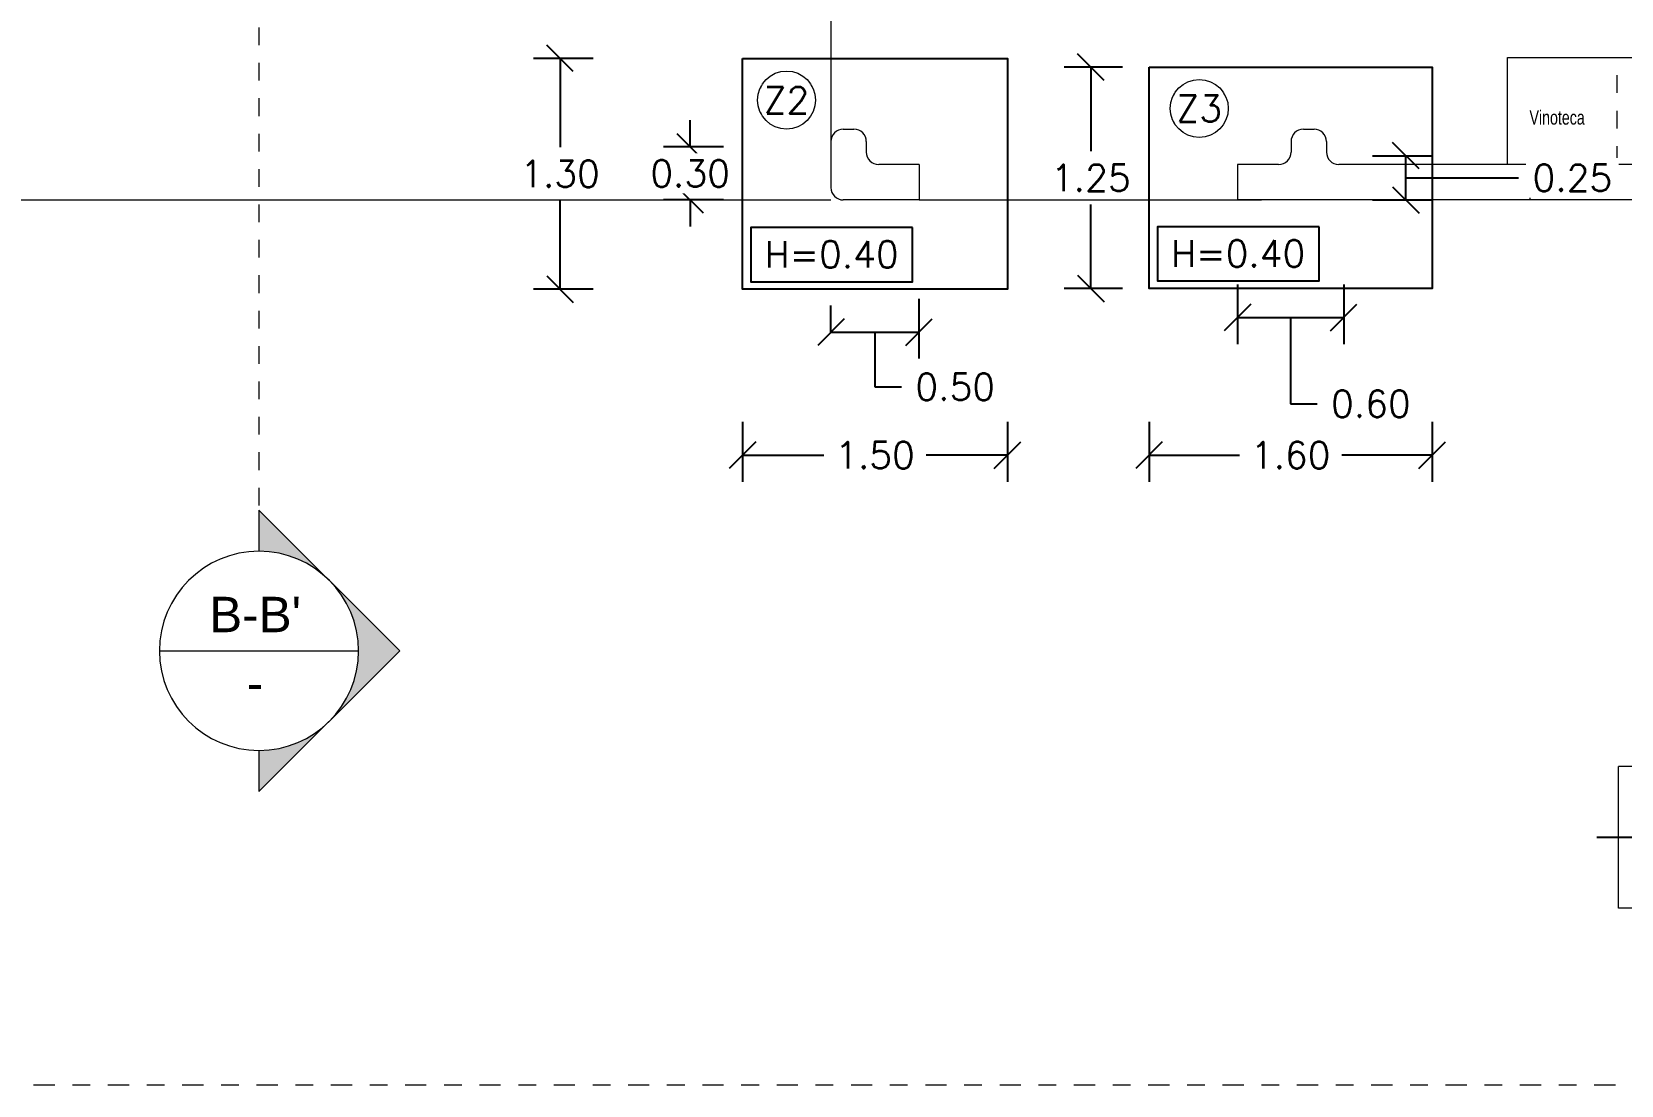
# Model space of a CAD drawing. Header units: metres. Extents: x -25 to 234, y -25 to 53.
# Drawn here: x 97.01 to 106, y 23.46 to 29.41 of the extents above; entities that cross this region are included whole.
import ezdxf
from ezdxf.enums import TextEntityAlignment as Align

# ---------------------------------------------------------------- set-up
doc = ezdxf.new("R2010")
doc.units = ezdxf.units.M
doc.header["$LTSCALE"] = 0.1
doc.header["$MEASUREMENT"] = 0
doc.header["$PDMODE"] = 66
for name, pattern in [('ACAD_ISO07W100', [3, 0, -3]), ('ACAD_ISO10W100', [18, 12, -3, 0, -3]), ('CONTINU', [0]), ('CONTINUA', [0]), ('DASHDOT', [1, 0.5, -0.25, 0, -0.25])]:
    doc.linetypes.add(name, pattern=pattern)
for name, color, linetype, lineweight in [('0-S-GRID-IDEN', 1, 'Continuous', 9), ('01_Mobiliario', 19, 'Continuous', 0), ('02_Mob oculto', 233, 'ACAD_ISO07W100', 0), ('A-ANNO-TEXT', 251, 'Continuous', 13), ('A-FLOR', 253, 'Continuous', 0), ('A-SECT-IDEN', 251, 'CONTINU', 9), ('A-WALL', 7, 'Continuous', 5), ('piso', 253, 'Continuous', 0)]:
    doc.layers.add(name, color=color, linetype=linetype, lineweight=lineweight)
for name, color, linetype in [('001-DIMTEXTO', 4, 'Continuous'), ('DIMENSIONES', 7, 'Continuous'), ('DIMTEXTO', 4, 'Continuous'), ('TEXTOS', 4, 'Continuous'), ('ZAPATAS', 6, 'Continuous')]:
    doc.layers.add(name, color=color, linetype=linetype)
doc.layers.add('SOLAR', color=7, linetype='ACAD_ISO10W100', lineweight=9, true_color=0xff1414)
doc.styles.add('Arch-Dim', font='romans.shx', dxfattribs={"width": 0.75})
doc.styles.add('BOLD', font='timesbd.ttf', dxfattribs={"height": 0.45})
doc.styles.add('ESC50-2mm', font='arial.ttf', dxfattribs={"height": 0.1})
doc.styles.add('SMPLEX', font='simplex.shx')
doc.dimstyles.new('DIM-75', dxfattribs={"dimscale": 0.75, "dimtxt": 0.2, "dimasz": 0.2, "dimexe": 0.2, "dimexo": 0.2, "dimgap": 0.1, "dimtad": 0, "dimtih": 1, "dimtoh": 1, "dimzin": 0, "dimdsep": 46, "dimtxsty": 'SMPLEX', "dimblk1": 'OBLIQUE', "dimblk2": 'OBLIQUE', "dimsah": 1, "dimcen": 0.2, "dimclrd": 4, "dimclre": 4, "dimclrt": 4, "dimadec": 0, "dimazin": 0, "dimtfac": 1, "dimtmove": 1, "dimatfit": 3, "dimldrblk": 'OPEN30', "dimfxl": 0.25, "dimfxlon": 1, "dimtfill": 1, "dimtolj": 1, "dimtzin": 0, "dimarcsym": 0})

# ---------------------------------------------------------------- blocks, each defined once
blk = doc.blocks.new('SEC-TAG-LEFT')
at = {"layer": 'A-SECT-IDEN'}
h = blk.add_hatch(color=256, dxfattribs=at)
h.paths.add_polyline_path([(0, 0.1131), (-0.0566, 0.0566, -0.198912), (0, 0.08)])
h.paths.add_polyline_path([(0, -0.1131), (0, -0.08, -0.198912), (-0.0566, -0.0566)])
blk.add_hatch(color=256, dxfattribs=at).paths.add_polyline_path([(-0.0566, 0.0566), (-0.1131, 0), (-0.0566, -0.0566, -0.414214)])
for p, q in [((-0.1131, 0), (0, 0.1131)), ((0, 0.1131), (0, 0.08)), ((-0.1131, 0), (0, -0.1131)), ((0.08, 0), (-0.08, 0)), ((0, -0.08), (0, -0.1131))]:
    blk.add_line(p, q, dxfattribs=at)
blk.add_circle((0, 0), 0.08, dxfattribs=at)
at = {"layer": 'A-SECT-IDEN', "color": 122, "style": 'BOLD'}
for tag, p in [('REF.#', (0.0001, 0.015)), ('SHT.#', (0.0032, -0.0399))]:
    blk.add_attdef(tag, text='', height=0.025, dxfattribs=at).set_placement(p, align=Align.CENTER)
blk = doc.blocks.new('PL MUEBLES 1N NASAS 09')
at = {"layer": '01_Mobiliario', "color": 4, "ltscale": 0.005, "transparency": 33554684}
for p, q in [((59.6529, 33.7633), (63.012, 33.7659)), ((59.6529, 33.159), (59.6529, 33.7634))]:
    blk.add_line(p, q, dxfattribs=at)
at = {"layer": '02_Mob oculto', "color": 4, "ltscale": 0.005, "transparency": 33554508}
blk.add_line((60.2729, 33.1633), (60.2729, 33.7638), dxfattribs=at)
at = {"layer": 'A-WALL', "color": 4}
for p, q in [((55.9005, 33.359), (55.9605, 33.359)), ((58.5005, 33.359), (58.5605, 33.359)), ((55.8305, 33.289), (55.8305, 33.029)), ((56.0305, 33.289), (56.0305, 33.229)), ((58.4305, 33.289), (58.4305, 33.229)), ((58.6305, 33.289), (58.6305, 33.229)), ((56.3282, 33.159), (56.1005, 33.159)), ((56.3282, 33.159), (56.3282, 32.959)), ((58.3605, 33.159), (58.1282, 33.159)), ((58.1282, 33.159), (58.1282, 32.959)), ((63.2305, 33.159), (58.7005, 33.159)), ((56.3282, 32.959), (55.9005, 32.959)), ((64.3605, 32.959), (58.1282, 32.959))]:
    blk.add_line(p, q, dxfattribs=at)
at = {"layer": 'A-WALL', "color": 4, "transparency": 33554684}
blk.add_line((59.7809, 33.159), (59.7809, 32.959), dxfattribs=at)
blk.add_line((59.7809, 33.159), (59.7809, 32.959), dxfattribs=at)
at = {"layer": 'A-WALL', "color": 4}
for centre, start, end in [((55.9005, 33.289), 90, 180), ((55.9605, 33.289), 0, 90), ((58.5005, 33.289), 90, 180), ((58.5605, 33.289), 0, 90), ((56.1005, 33.229), 180, 270), ((58.3605, 33.229), 270, 0), ((58.7005, 33.229), 180, 270), ((55.9005, 33.029), 180, 270)]:
    blk.add_arc(centre, 0.07, start, end, dxfattribs=at)
at = {"layer": 'piso', "color": 4}
blk.add_line((55.8305, 34.429), (55.8305, 33.289), dxfattribs=at)
at = {"layer": 'TEXTOS', "color": 4, "insert": (59.7781, 33.3833), "char_height": 0.08, "attachment_point": 7, "style": 'Arch-Dim'}
blk.add_mtext_dynamic_manual_height_columns('{\\fChampagne & Limousines|b0|i0|c0|p0;Vinoteca}', width=1.167714, gutter_width=1, heights=[0], dxfattribs=at)
blk = doc.blocks.new('_Oblique')
at = {"color": 0, "linetype": 'ByBlock', "lineweight": -2}
blk.add_line((-0.5, -0.5), (0.5, 0.5), dxfattribs=at)
blk = doc.blocks.new('*D808')
at = {"layer": 'Defpoints', "color": 0, "linetype": 'CONTINUA', "transparency": 16777216}
for p in [(111.2468, -22.209), (111.8468, -22.209), (111.8468, -22.6595)]:
    blk.add_point(p, dxfattribs=at)
at = {"layer": 'DIMENSIONES', "color": 4, "linetype": 'CONTINUA', "lineweight": -2, "transparency": 16777216}
for p, q in [((111.2468, -22.472), (111.2468, -22.8095)), ((111.8468, -22.472), (111.8468, -22.8095)), ((111.2468, -22.6595), (111.8468, -22.6595)), ((111.5468, -22.6595), (111.5468, -23.147)), ((111.5468, -23.147), (111.6968, -23.147))]:
    blk.add_line(p, q, dxfattribs=at)
at = {"layer": 'DIMENSIONES', "color": 4, "linetype": 'CONTINUA', "lineweight": -2, "transparency": 16777216, "xscale": 0.15, "yscale": 0.15, "zscale": 0.15, "rotation": 180}
blk.add_blockref('_Oblique', (111.2468, -22.6595), dxfattribs=at)
at = {"layer": 'DIMENSIONES', "color": 4, "linetype": 'CONTINUA', "lineweight": -2, "transparency": 16777216, "xscale": 0.15, "yscale": 0.15, "zscale": 0.15}
blk.add_blockref('_Oblique', (111.8468, -22.6595), dxfattribs=at)
at = {"layer": 'DIMENSIONES', "color": 4, "linetype": 'CONTINUA', "transparency": 16777216, "insert": (112.0004, -23.147), "char_height": 0.15, "attachment_point": 5, "style": 'SMPLEX', "bg_fill": 3, "box_fill_scale": 1.25, "bg_fill_color": 256, "bg_fill_true_color": 13158600, "bg_fill_transparency": 0}
blk.add_mtext('\\A1;0.60', dxfattribs=at)
blk = doc.blocks.new('_Open30')
at = {"layer": 'DIMTEXTO', "color": 0, "lineweight": -2}
for p, q in [((-1, 0.268), (0, 0)), ((0, 0), (-1, -0.268)), ((0, 0), (-1, 0))]:
    blk.add_line(p, q, dxfattribs=at)
blk = doc.blocks.new('*D994')
at = {"layer": 'Defpoints', "color": 0, "linetype": 'CONTINUA', "transparency": 16777216}
for p in [(109.4464, -21.995), (108.9491, -22.7416), (109.4464, -22.7416)]:
    blk.add_point(p, dxfattribs=at)
at = {"layer": 'DIMENSIONES', "color": 4, "linetype": 'CONTINUA', "lineweight": -2, "transparency": 16777216}
for p, q in [((108.9491, -22.7416), (108.9491, -22.5916)), ((109.4464, -22.5541), (109.4464, -22.8916)), ((108.9491, -22.7416), (109.4464, -22.7416)), ((109.1977, -22.7416), (109.1977, -23.0511)), ((109.1977, -23.0511), (109.3477, -23.0511))]:
    blk.add_line(p, q, dxfattribs=at)
at = {"layer": 'DIMENSIONES', "color": 4, "linetype": 'CONTINUA', "lineweight": -2, "transparency": 16777216, "xscale": 0.15, "yscale": 0.15, "zscale": 0.15, "rotation": 180}
blk.add_blockref('_Oblique', (108.9491, -22.7416), dxfattribs=at)
at = {"layer": 'DIMENSIONES', "color": 4, "linetype": 'CONTINUA', "lineweight": -2, "transparency": 16777216, "xscale": 0.15, "yscale": 0.15, "zscale": 0.15}
blk.add_blockref('_Oblique', (109.4464, -22.7416), dxfattribs=at)
at = {"layer": 'DIMENSIONES', "color": 4, "linetype": 'CONTINUA', "transparency": 16777216, "insert": (109.6513, -23.0511), "char_height": 0.15, "attachment_point": 5, "style": 'SMPLEX', "bg_fill": 3, "box_fill_scale": 1.25, "bg_fill_color": 256, "bg_fill_true_color": 13158600, "bg_fill_transparency": 0}
blk.add_mtext('\\A1;0.50', dxfattribs=at)
blk = doc.blocks.new('*D997')
at = {"layer": 'Defpoints', "color": 0, "linetype": 'CONTINUA', "transparency": 16777216}
for p in [(111.8468, -21.745), (112.1979, -21.745), (111.2468, -21.995)]:
    blk.add_point(p, dxfattribs=at)
at = {"layer": 'DIMENSIONES', "color": 4, "linetype": 'CONTINUA', "lineweight": -2, "transparency": 16777216}
for p, q in [((112.0104, -21.745), (112.3479, -21.745)), ((112.1979, -21.995), (112.1979, -21.745)), ((112.1979, -21.87), (112.6854, -21.87)), ((112.6854, -21.87), (112.8354, -21.87)), ((112.0104, -21.995), (112.3479, -21.995))]:
    blk.add_line(p, q, dxfattribs=at)
at = {"layer": 'DIMENSIONES', "color": 4, "linetype": 'CONTINUA', "lineweight": -2, "transparency": 16777216, "xscale": 0.15, "yscale": 0.15, "zscale": 0.15}
for p, rotation in [((112.1979, -21.745), 90), ((112.1979, -21.995), 270)]:
    blk.add_blockref('_Oblique', p, dxfattribs=dict(at, rotation=rotation))
at = {"layer": 'DIMENSIONES', "color": 4, "linetype": 'CONTINUA', "transparency": 16777216, "insert": (113.139, -21.87), "char_height": 0.15, "attachment_point": 5, "style": 'SMPLEX', "bg_fill": 3, "box_fill_scale": 1.25, "bg_fill_color": 256, "bg_fill_true_color": 13158600, "bg_fill_transparency": 0}
blk.add_mtext('\\A1;0.25', dxfattribs=at)
blk = doc.blocks.new('*D815')
at = {"layer": 'Defpoints', "color": 0, "linetype": 'CONTINUA', "transparency": 16777216}
for p in [(110.7468, -22.495), (112.3468, -22.495), (112.3468, -23.4366)]:
    blk.add_point(p, dxfattribs=at)
at = {"layer": 'DIMENSIONES', "color": 4, "linetype": 'CONTINUA', "lineweight": -2, "transparency": 16777216}
for p, q in [((110.7468, -23.2491), (110.7468, -23.5866)), ((112.3468, -23.2491), (112.3468, -23.5866)), ((110.7468, -23.4366), (111.2576, -23.4366)), ((112.3468, -23.4366), (111.8361, -23.4366))]:
    blk.add_line(p, q, dxfattribs=at)
at = {"layer": 'DIMENSIONES', "color": 4, "linetype": 'CONTINUA', "lineweight": -2, "transparency": 16777216, "xscale": 0.15, "yscale": 0.15, "zscale": 0.15, "rotation": 180}
blk.add_blockref('_Oblique', (110.7468, -23.4366), dxfattribs=at)
at = {"layer": 'DIMENSIONES', "color": 4, "linetype": 'CONTINUA', "lineweight": -2, "transparency": 16777216, "xscale": 0.15, "yscale": 0.15, "zscale": 0.15}
blk.add_blockref('_Oblique', (112.3468, -23.4366), dxfattribs=at)
at = {"layer": 'DIMENSIONES', "color": 4, "linetype": 'CONTINUA', "transparency": 16777216, "insert": (111.5468, -23.4366), "char_height": 0.15, "attachment_point": 5, "style": 'SMPLEX', "bg_fill": 3, "box_fill_scale": 1.25, "bg_fill_color": 256, "bg_fill_true_color": 13158600, "bg_fill_transparency": 0}
blk.add_mtext('\\A1;1.60', dxfattribs=at)
blk = doc.blocks.new('*D816')
at = {"layer": 'Defpoints', "color": 0, "linetype": 'CONTINUA', "transparency": 16777216}
for p in [(110.4178, -21.245), (110.7468, -21.245), (110.7468, -22.495)]:
    blk.add_point(p, dxfattribs=at)
at = {"layer": 'DIMENSIONES', "color": 4, "linetype": 'CONTINUA', "lineweight": -2, "transparency": 16777216}
for p, q in [((110.5968, -21.245), (110.2678, -21.245)), ((110.4178, -21.245), (110.4178, -21.72)), ((110.4178, -22.495), (110.4178, -22.02)), ((110.5968, -22.495), (110.2678, -22.495))]:
    blk.add_line(p, q, dxfattribs=at)
at = {"layer": 'DIMENSIONES', "color": 4, "linetype": 'CONTINUA', "lineweight": -2, "transparency": 16777216, "xscale": 0.15, "yscale": 0.15, "zscale": 0.15}
for p, rotation in [((110.4178, -21.245), 90), ((110.4178, -22.495), 270)]:
    blk.add_blockref('_Oblique', p, dxfattribs=dict(at, rotation=rotation))
at = {"layer": 'DIMENSIONES', "color": 4, "linetype": 'CONTINUA', "transparency": 16777216, "insert": (110.4178, -21.87), "char_height": 0.15, "attachment_point": 5, "style": 'SMPLEX', "bg_fill": 3, "box_fill_scale": 1.25, "bg_fill_color": 256, "bg_fill_true_color": 13158600, "bg_fill_transparency": 0}
blk.add_mtext('\\A1;1.25', dxfattribs=at)
blk = doc.blocks.new('*D817')
at = {"layer": 'Defpoints', "color": 0, "linetype": 'CONTINUA', "transparency": 16777216}
for p in [(108.4491, -22.4991), (109.9468, -22.4991), (109.9468, -23.4366)]:
    blk.add_point(p, dxfattribs=at)
at = {"layer": 'DIMENSIONES', "color": 4, "linetype": 'CONTINUA', "lineweight": -2, "transparency": 16777216}
for p, q in [((108.4491, -23.2491), (108.4491, -23.5866)), ((109.9468, -23.2491), (109.9468, -23.5866)), ((108.4491, -23.4366), (108.9087, -23.4366)), ((109.9468, -23.4366), (109.4873, -23.4366))]:
    blk.add_line(p, q, dxfattribs=at)
at = {"layer": 'DIMENSIONES', "color": 4, "linetype": 'CONTINUA', "lineweight": -2, "transparency": 16777216, "xscale": 0.15, "yscale": 0.15, "zscale": 0.15, "rotation": 180}
blk.add_blockref('_Oblique', (108.4491, -23.4366), dxfattribs=at)
at = {"layer": 'DIMENSIONES', "color": 4, "linetype": 'CONTINUA', "lineweight": -2, "transparency": 16777216, "xscale": 0.15, "yscale": 0.15, "zscale": 0.15}
blk.add_blockref('_Oblique', (109.9468, -23.4366), dxfattribs=at)
at = {"layer": 'DIMENSIONES', "color": 4, "linetype": 'CONTINUA', "transparency": 16777216, "insert": (109.198, -23.4366), "char_height": 0.15, "attachment_point": 5, "style": 'SMPLEX', "bg_fill": 3, "box_fill_scale": 1.25, "bg_fill_color": 256, "bg_fill_true_color": 13158600, "bg_fill_transparency": 0}
blk.add_mtext('\\A1;1.50', dxfattribs=at)
blk = doc.blocks.new('*D818')
at = {"layer": 'Defpoints', "color": 0, "linetype": 'CONTINUA', "transparency": 16777216}
for p in [(107.418, -21.195), (108.4491, -21.195), (108.4491, -22.4991)]:
    blk.add_point(p, dxfattribs=at)
at = {"layer": 'DIMENSIONES', "color": 4, "linetype": 'CONTINUA', "lineweight": -2, "transparency": 16777216}
for p, q in [((107.6055, -21.195), (107.268, -21.195)), ((107.418, -21.195), (107.418, -21.697)), ((107.418, -22.4991), (107.418, -21.997)), ((107.6055, -22.4991), (107.268, -22.4991))]:
    blk.add_line(p, q, dxfattribs=at)
at = {"layer": 'DIMENSIONES', "color": 4, "linetype": 'CONTINUA', "lineweight": -2, "transparency": 16777216, "xscale": 0.15, "yscale": 0.15, "zscale": 0.15}
for p, rotation in [((107.418, -21.195), 90), ((107.418, -22.4991), 270)]:
    blk.add_blockref('_Oblique', p, dxfattribs=dict(at, rotation=rotation))
at = {"layer": 'DIMENSIONES', "color": 4, "linetype": 'CONTINUA', "transparency": 16777216, "insert": (107.418, -21.847), "char_height": 0.15, "attachment_point": 5, "style": 'SMPLEX', "bg_fill": 3, "box_fill_scale": 1.25, "bg_fill_color": 256, "bg_fill_true_color": 13158600, "bg_fill_transparency": 0}
blk.add_mtext('\\A1;1.30', dxfattribs=at)
blk = doc.blocks.new('*D823')
at = {"layer": 'Defpoints', "color": 0, "linetype": 'CONTINUA', "transparency": 16777216}
for p in [(108.9491, -21.695), (108.9491, -21.995)]:
    blk.add_point(p, dxfattribs=at)
at = {"layer": 'DIMENSIONES', "color": 4, "linetype": 'CONTINUA', "lineweight": -2, "transparency": 16777216}
for p, q in [((108.1536, -21.695), (108.1536, -21.545)), ((108.3411, -21.695), (108.0036, -21.695)), ((108.3411, -21.995), (108.0036, -21.995)), ((108.1536, -21.995), (108.1536, -22.145))]:
    blk.add_line(p, q, dxfattribs=at)
at = {"layer": 'DIMENSIONES', "color": 4, "linetype": 'CONTINUA', "lineweight": -2, "transparency": 16777216, "xscale": 0.15, "yscale": 0.15, "zscale": 0.15}
for p, rotation in [((108.1536, -21.695), 270), ((108.1536, -21.995), 90)]:
    blk.add_blockref('_Oblique', p, dxfattribs=dict(at, rotation=rotation))
at = {"layer": 'DIMENSIONES', "color": 4, "linetype": 'CONTINUA', "transparency": 16777216, "insert": (108.1536, -21.845), "char_height": 0.15, "attachment_point": 5, "style": 'SMPLEX', "bg_fill": 3, "box_fill_scale": 1.25, "bg_fill_color": 256, "bg_fill_true_color": 13158600, "bg_fill_transparency": 0}
blk.add_mtext('\\A1;0.30', dxfattribs=at)
at = {"layer": 'Defpoints', "color": 0, "linetype": 'CONTINUA', "transparency": 16777216}
blk.add_point((108.1536, -21.695), dxfattribs=at)
blk = doc.blocks.new('A$C49d8b0bc')
at = {"layer": 'DIMENSIONES', "linetype": 'CONTINUA'}
dim = blk.add_linear_dim(base=(22.7328, 2.1974), p1=(21.7818, 1.9474), p2=(22.3818, 2.1974), angle=90, dimstyle='DIM-75', dxfattribs=at)
dim.commit()
dim.dimension.update_dxf_attribs({"geometry": '*D997', "text_midpoint": (23.4453, 2.0724), "insert": (-89.4651, 23.9423)})
dim = blk.add_linear_dim(base=(19.9813, 1.2007), p1=(19.484, 1.2007), p2=(19.9813, 1.9474), dimstyle='DIM-75', dxfattribs=at)
dim.commit()
dim.dimension.update_dxf_attribs({"geometry": '*D994', "text_midpoint": (19.9577, 0.8912), "dimtype": 128, "insert": (-89.4651, 23.9423)})
dim = blk.add_linear_dim(base=(22.3818, 1.2828), p1=(21.7818, 1.7334), p2=(22.3818, 1.7334), dimstyle='DIM-75', dxfattribs=at)
dim.commit()
dim.dimension.update_dxf_attribs({"geometry": '*D808', "text_midpoint": (22.3068, 0.7953), "insert": (-89.4651, 23.9423)})
at = {"layer": 'ZAPATAS', "lineweight": 25}
for points in [[(18.984, 2.7474), (20.4818, 2.7474), (20.4818, 1.4433), (18.984, 1.4433)], [(21.2818, 2.6974), (22.8818, 2.6974), (22.8818, 1.4474), (21.2818, 1.4474)]]:
    blk.add_lwpolyline(points, close=True, dxfattribs=at)
at = {"layer": 'DIMTEXTO', "color": 4, "insert": (21.5654, 2.4643), "char_height": 0.15, "attachment_point": 5, "rotation": 0, "style": 'SMPLEX', "bg_fill": 3, "box_fill_scale": 1.1, "bg_fill_color": 256, "bg_fill_true_color": 13158600, "bg_fill_transparency": 0}
blk.add_mtext('\\A1;Z3', dxfattribs=at)
at = {"layer": 'DIMENSIONES', "linetype": 'CONTINUA'}
for base, p1, p2, picture, middle in [((20.4818, 0.5057), (18.984, 1.4433), (20.4818, 1.4433), '*D817', (19.7329, 0.5057)), ((22.8818, 0.5057), (21.2818, 1.4474), (22.8818, 1.4474), '*D815', (22.0818, 0.5057))]:
    dim = blk.add_linear_dim(base=base, p1=p1, p2=p2, dimstyle='DIM-75', dxfattribs=at)
    dim.commit()
    dim.dimension.update_dxf_attribs({"geometry": picture, "text_midpoint": middle, "insert": (-89.4651, 23.9423)})
at = {"layer": '0-S-GRID-IDEN'}
blk.add_circle((21.5654, 2.4643), 0.164, dxfattribs=at)
at = {"layer": 'DIMTEXTO', "color": 4}
blk.add_lwpolyline([(22.2423, 1.7952), (21.3299, 1.7952), (21.3299, 1.4896), (22.2423, 1.4896)], close=True, dxfattribs=at)
at = {"layer": 'DIMENSIONES', "linetype": 'CONTINUA'}
for base, p1, p2, picture, middle in [((17.9529, 2.7474), (18.984, 1.4433), (18.984, 2.7474), '*D818', (17.9529, 2.0953)), ((20.9527, 2.6974), (21.2818, 1.4474), (21.2818, 2.6974), '*D816', (20.9527, 2.0724))]:
    dim = blk.add_linear_dim(base=base, p1=p1, p2=p2, angle=90, dimstyle='DIM-75', dxfattribs=at)
    dim.commit()
    dim.dimension.update_dxf_attribs({"geometry": picture, "text_midpoint": middle, "insert": (-89.4651, 23.9423)})
at = {"layer": 'DIMTEXTO', "color": 4, "insert": (21.7854, 1.6442), "char_height": 0.15, "attachment_point": 5, "rotation": 0, "style": 'SMPLEX', "bg_fill": 3, "box_fill_scale": 1.1, "bg_fill_color": 256, "bg_fill_true_color": 13158600, "bg_fill_transparency": 0}
blk.add_mtext('\\A1;H=0.40', dxfattribs=at)
at = {"layer": 'DIMENSIONES', "linetype": 'CONTINUA'}
dim = blk.add_linear_dim(base=(18.6885, 2.2474), p1=(19.484, 1.9474), p2=(19.484, 2.2474), angle=90, dimstyle='DIM-75', dxfattribs=at)
dim.commit()
dim.dimension.update_dxf_attribs({"geometry": '*D823', "text_midpoint": (18.6885, 2.0974), "insert": (-89.4651, 23.9423)})
at = {"layer": 'DIMTEXTO', "color": 4}
blk.add_lwpolyline([(19.9445, 1.7911), (19.0321, 1.7911), (19.0321, 1.4855), (19.9445, 1.4855)], close=True, dxfattribs=at)
at = {"layer": 'DIMTEXTO', "color": 4, "insert": (19.233, 2.5116), "char_height": 0.15, "attachment_point": 5, "rotation": 0, "style": 'SMPLEX', "bg_fill": 3, "box_fill_scale": 1.1, "bg_fill_color": 256, "bg_fill_true_color": 13158600, "bg_fill_transparency": 0}
blk.add_mtext('\\A1;Z2', dxfattribs=at)
at = {"layer": '0-S-GRID-IDEN'}
blk.add_circle((19.233, 2.5116), 0.164, dxfattribs=at)
at = {"layer": 'DIMTEXTO', "color": 4, "insert": (19.4877, 1.6401), "char_height": 0.15, "attachment_point": 5, "rotation": 0, "style": 'SMPLEX', "bg_fill": 3, "box_fill_scale": 1.1, "bg_fill_color": 256, "bg_fill_true_color": 13158600, "bg_fill_transparency": 0}
blk.add_mtext('\\A1;H=0.40', dxfattribs=at)

msp = doc.modelspace()

# ---------------------------------------------------------------- linework, layer by layer
at = {"layer": 'A-FLOR'}
for p, q in [((107.4804, 25.2551), (105.9804, 25.2551)), ((105.9804, 24.4551), (105.9804, 25.2551)), ((107.4804, 24.4551), (105.9804, 24.4551))]:
    msp.add_line(p, q, dxfattribs=at)
at = {"layer": 'A-SECT-IDEN', "linetype": 'DASHDOT', "ltscale": 0.5}
msp.add_line((98.2981, 50.8308), (98.2981, 26.4715), dxfattribs=at)
at = {"layer": 'piso'}
for p, q in [((93.5302, 28.4566), (101.5288, 28.4566)), ((102.0279, 28.4566), (103.964, 28.4566))]:
    msp.add_line(p, q, dxfattribs=at)
at = {"layer": 'SOLAR', "ltscale": 0.1}
msp.add_lwpolyline([(138.3877, 53.4542), (137.8837, 23.4551), (77.9742, 23.4552), (78.6393, 53.4445), (138.3877, 53.4542)], dxfattribs=at)
at = {"layer": 'TEXTOS'}
msp.add_line((107.175, 24.8551), (105.858, 24.8551), dxfattribs=at)

# ---------------------------------------------------------------- block references
msp.add_blockref('PL MUEBLES 1N NASAS 09', (45.6997, -4.5024))
at = {"layer": 'A-SECT-IDEN', "extrusion": (4.93408e-08, 2.64441e-07, 1)}
ref = msp.add_blockref('SEC-TAG-LEFT', (98.2981, 25.909, 0), dxfattribs=dict(at, xscale=-7.031250000000044, yscale=7.031250000000044, zscale=7.03125000000002, rotation=5.493879751128362e-06))
ref.add_attrib('REF.#', "B-B'", dxfattribs={"layer": 'A-ANNO-TEXT', "extrusion": (4.93408e-08, 2.64441e-07, 1), "height": 0.2, "rotation": 0.00001, "style": 'ESC50-2mm'}).set_placement((98.2763, 26.0144, 0), align=Align.CENTER)
ref.add_attrib('SHT.#', '-', dxfattribs={"layer": 'A-ANNO-TEXT', "extrusion": (4.93408e-08, 2.64441e-07, 1), "height": 0.2, "rotation": 0.00001, "style": 'ESC50-2mm'}).set_placement((98.2755, 25.6282, 0), align=Align.CENTER)

# ---------------------------------------------------------------- next in the draw order: block references
at = {"layer": '001-DIMTEXTO', "linetype": 'CONTINUA'}
msp.add_blockref('A$C49d8b0bc', (82.0462, 26.5092), dxfattribs=at)

doc.saveas('drawing.dxf')
